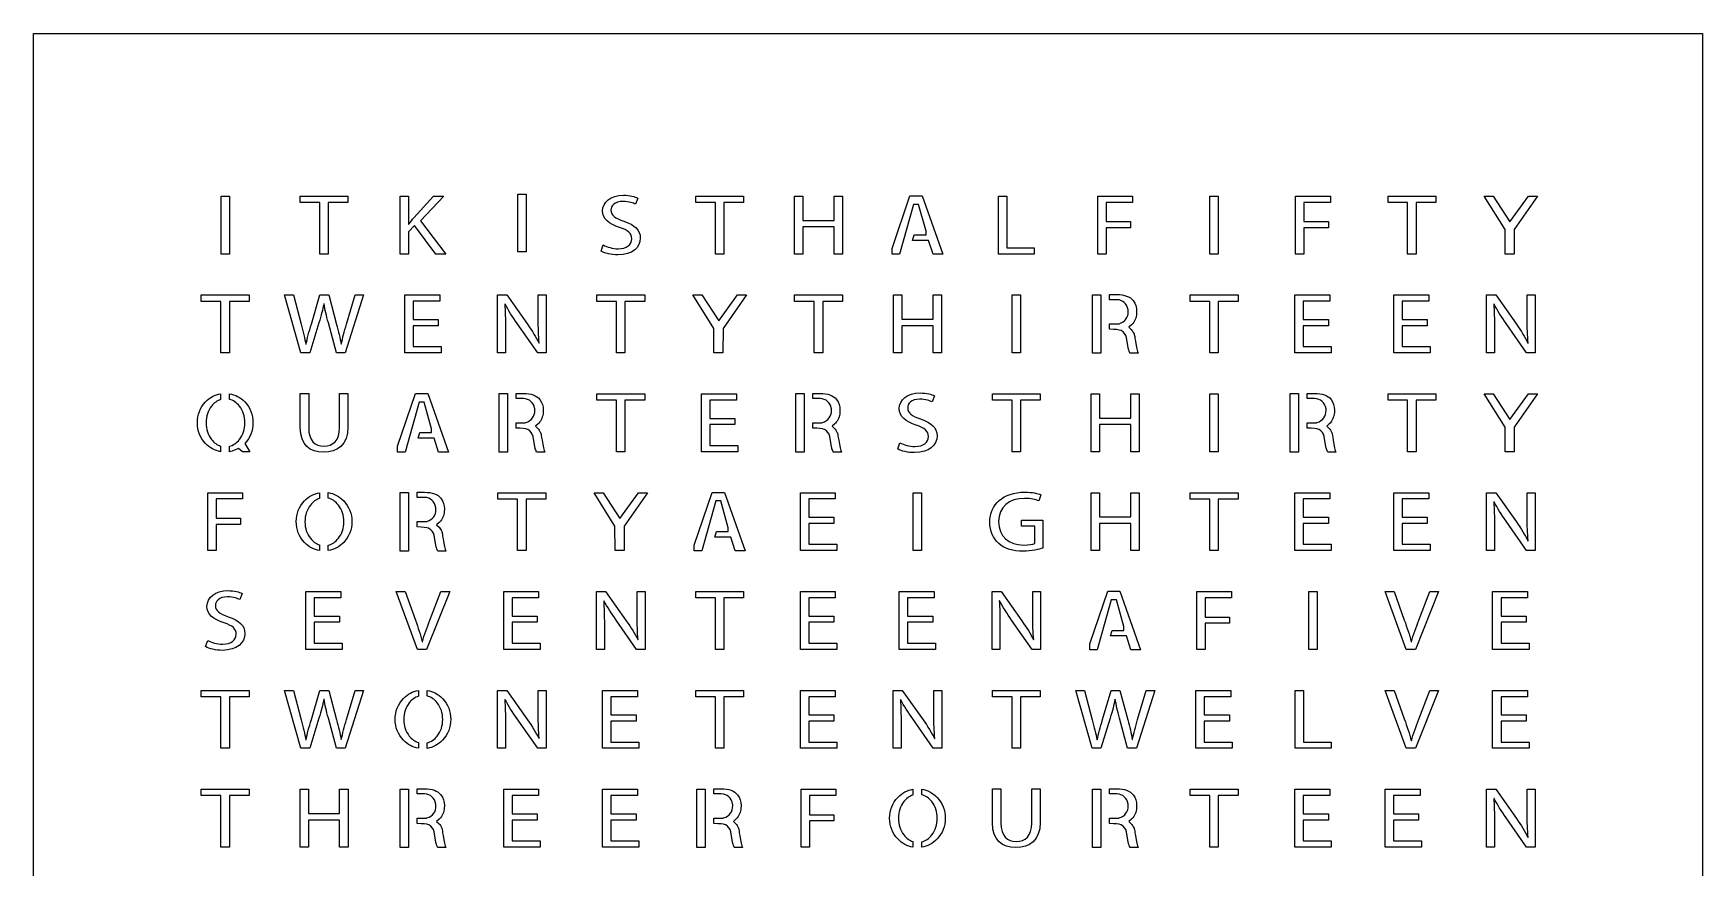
# Model space of a CAD drawing. Extents: x 9 to 290, y 9 to 290.
# Drawn here: x 9 to 289.9, y 149.6 to 290.1 of the extents above; entities that cross this region are included whole.
import ezdxf

# ---------------------------------------------------------------- set-up
doc = ezdxf.new("R2010")
doc.units = 0
doc.layers.get('0').update_dxf_attribs({"linetype": 'CONTINUOUS'})

msp = doc.modelspace()

# ---------------------------------------------------------------- linework, layer by layer
at = {"color": 1}
for points in [[(289.947738, 9.099226), (8.959925, 9.099226), (8.959925, 290.087074), (289.947738, 290.087074)], [(41.946402, 252.92789), (40.542182, 252.92789), (40.542182, 262.677504), (41.946402, 262.677504)], [(57.172582, 261.606767), (53.863912, 261.606767), (53.863912, 262.677504), (61.919922, 262.677504), (61.919922, 261.606767), (58.593338, 261.606767), (58.593338, 252.927887), (57.172582, 252.927887)], [(91.928441, 253.275037), (90.524221, 253.275037), (90.524221, 263.024648), (91.928441, 263.024648)], [(123.763069, 261.608143), (120.454402, 261.608143), (120.454402, 262.6775), (128.510408, 262.6775), (128.510408, 261.608143), (125.183828, 261.608143), (125.183828, 252.927887), (123.763069, 252.927887)], [(138.489708, 262.6775), (138.489708, 258.598509), (143.752435, 258.598509), (143.752435, 262.6775), (145.17457, 262.6775), (145.17457, 252.927883), (143.752435, 252.927883), (143.752435, 257.498834), (138.489708, 257.498834), (138.489708, 252.927883), (137.085487, 252.927883), (137.085487, 262.6775)], [(160.397649, 252.882414), (159.66591, 255.204403), (156.964956, 255.204403), (157.237805, 256.142852), (159.230448, 256.142852), (159.230448, 256.780878), (157.973678, 261.281552), (157.117917, 261.281552), (154.755961, 252.882414), (153.496436, 252.882414), (153.496436, 253.855307), (156.51847, 262.722977), (158.577259, 262.722977), (162.056804, 252.882414)], [(171.397711, 262.677504), (172.801932, 262.677504), (172.801932, 253.983464), (177.452808, 253.983464), (177.452808, 252.927887), (171.397711, 252.927887)], [(188.141794, 262.6775), (194.003968, 262.6775), (194.003968, 261.62193), (189.547395, 261.62193), (189.547395, 258.380785), (193.663594, 258.380785), (193.663594, 257.338987), (189.547395, 257.338987), (189.547395, 252.92789), (188.141794, 252.92789)], [(208.422615, 252.92789), (207.018394, 252.92789), (207.018394, 262.677497), (208.422615, 262.677497)], [(221.437041, 262.6775), (227.299214, 262.6775), (227.299214, 261.621926), (222.842641, 261.621926), (222.842641, 258.380781), (226.95884, 258.380781), (226.95884, 257.338983), (222.842641, 257.338983), (222.842641, 252.927887), (221.437041, 252.927887)], [(240.296411, 261.606767), (236.987741, 261.606767), (236.987741, 262.6775), (245.04375, 262.6775), (245.04375, 261.606767), (241.717166, 261.606767), (241.717166, 252.927887), (240.296411, 252.927887)], [(256.687209, 257.0441), (253.166562, 262.677497), (254.683781, 262.677497), (257.511276, 258.344967), (260.657562, 262.677497), (262.159622, 262.677497), (258.238866, 257.0441), (258.215759, 252.927887), (256.698536, 252.927887)], [(40.524955, 244.960523), (37.216289, 244.960523), (37.216289, 246.029881), (45.272295, 246.029881), (45.272295, 244.960523), (41.94709, 244.960523), (41.94709, 236.280263), (40.524955, 236.280263)], [(77.115096, 240.852597), (72.884519, 240.852597), (72.884519, 237.335845), (77.598786, 237.335845), (77.598786, 236.280267), (71.480295, 236.280267), (71.480295, 246.029884), (77.356248, 246.029884), (77.356248, 244.974306), (72.884516, 244.974306), (72.884516, 241.893016), (77.115093, 241.893016)], [(107.115449, 244.960523), (103.806779, 244.960523), (103.806779, 246.029881), (111.862788, 246.029881), (111.862788, 244.960523), (108.536208, 244.960523), (108.536208, 236.280263), (107.115449, 236.280263)], [(123.506247, 240.39648), (119.9856, 246.029881), (121.502819, 246.029881), (124.330314, 241.697348), (127.4766, 246.029881), (128.97866, 246.029881), (125.057904, 240.39648), (125.034797, 236.280263), (123.517578, 236.280263)], [(140.410685, 244.960527), (137.102015, 244.960527), (137.102015, 246.029884), (145.158024, 246.029884), (145.158024, 244.960527), (141.831444, 244.960527), (141.831444, 236.280267), (140.410685, 236.280267)], [(155.137318, 246.029884), (155.137318, 241.950892), (160.400044, 241.950892), (160.400044, 246.029884), (161.822179, 246.029884), (161.822179, 236.280267), (160.400044, 236.280267), (160.400044, 240.851217), (155.137318, 240.851217), (155.137318, 236.280267), (153.733097, 236.280267), (153.733097, 246.029884)], [(175.127372, 236.280267), (173.723151, 236.280267), (173.723151, 246.029881), (175.127372, 246.029881)], [(187.231141, 246.072598), (188.635362, 246.072598), (188.635362, 236.207224), (187.231141, 236.207224)], [(207.001164, 244.960527), (203.692494, 244.960527), (203.692494, 246.029884), (211.748504, 246.029884), (211.748504, 244.960527), (208.42192, 244.960527), (208.42192, 236.280267), (207.001164, 236.280267)], [(226.943671, 240.851217), (222.714474, 240.851217), (222.714474, 237.335845), (227.427361, 237.335845), (227.427361, 236.280267), (221.308873, 236.280267), (221.308873, 246.029884), (227.186205, 246.029884), (227.186205, 244.974306), (222.714474, 244.974306), (222.714474, 241.891636), (226.943671, 241.891636)], [(243.591287, 240.851217), (239.36071, 240.851217), (239.36071, 237.335845), (244.074981, 237.335845), (244.074981, 236.280267), (237.956493, 236.280267), (237.956493, 246.029884), (243.833822, 246.029884), (243.833822, 244.974306), (239.36071, 244.974306), (239.36071, 241.893012), (243.591287, 241.893012)], [(77.159546, 219.58717), (76.427808, 221.909157), (73.726854, 221.909157), (73.999702, 222.847609), (75.992346, 222.847609), (75.992346, 223.485635), (74.735576, 227.986305), (73.879815, 227.986305), (71.517859, 219.58717), (70.258333, 219.58717), (70.258333, 220.560064), (73.280368, 229.42773), (75.339157, 229.42773), (78.818702, 219.58717)], [(87.345419, 229.424975), (88.74964, 229.424975), (88.74964, 219.559601), (87.345419, 219.559601)], [(107.115449, 228.312903), (103.806779, 228.312903), (103.806779, 229.382261), (111.862788, 229.382261), (111.862788, 228.312903), (108.536208, 228.312903), (108.536208, 219.632643), (107.115449, 219.632643)], [(127.057955, 224.203594), (122.828758, 224.203594), (122.828758, 220.688221), (127.541645, 220.688221), (127.541645, 219.632643), (121.423158, 219.632643), (121.423158, 229.382261), (127.30049, 229.382261), (127.30049, 228.326683), (122.828758, 228.326683), (122.828758, 225.244013), (127.057955, 225.244013)], [(137.288282, 229.424975), (138.692503, 229.424975), (138.692503, 219.559601), (137.288282, 219.559601)], [(173.705928, 228.312903), (170.397262, 228.312903), (170.397262, 229.382261), (178.453264, 229.382261), (178.453264, 228.312903), (175.126687, 228.312903), (175.126687, 219.632643), (173.705928, 219.632643)], [(188.432561, 229.382261), (188.432561, 225.303269), (193.695287, 225.303269), (193.695287, 229.382261), (195.117422, 229.382261), (195.117422, 219.632643), (193.695287, 219.632643), (193.695287, 224.203594), (188.432561, 224.203594), (188.432561, 219.632643), (187.02834, 219.632643), (187.02834, 229.382261)], [(208.422611, 219.632643), (207.01839, 219.632643), (207.01839, 229.382257), (208.422611, 229.382257)], [(220.526381, 229.424975), (221.930602, 229.424975), (221.930602, 219.559601), (220.526381, 219.559601)], [(240.296407, 228.312903), (236.987734, 228.312903), (236.987734, 229.382261), (245.04374, 229.382261), (245.04374, 228.312903), (241.717156, 228.312903), (241.717156, 219.632643), (240.296404, 219.632643)], [(256.687205, 223.74886), (253.166558, 229.382261), (254.683777, 229.382261), (257.511272, 225.049728), (260.657559, 229.382261), (262.159619, 229.382261), (258.238862, 223.74886), (258.215755, 219.632643), (256.698536, 219.632643)], [(38.313205, 212.734634), (44.175379, 212.734634), (44.175379, 211.67906), (39.718806, 211.67906), (39.718806, 208.437915), (43.835005, 208.437915), (43.835005, 207.396117), (39.718806, 207.396117), (39.718806, 202.98502), (38.313205, 202.98502)], [(70.697806, 212.777369), (72.102027, 212.777369), (72.102027, 202.911995), (70.697806, 202.911995)], [(90.467826, 211.66528), (87.159156, 211.66528), (87.159156, 212.734637), (95.215161, 212.734637), (95.215161, 211.66528), (91.888578, 211.66528), (91.888578, 202.985024), (90.467826, 202.985024)], [(106.858627, 207.10124), (103.33798, 212.734637), (104.855199, 212.734637), (107.682694, 208.402108), (110.82898, 212.734637), (112.331041, 212.734637), (108.410284, 207.10124), (108.387177, 202.985024), (106.869958, 202.985024)], [(127.102409, 202.939551), (126.370671, 205.261537), (123.669717, 205.261537), (123.942565, 206.199989), (125.935209, 206.199989), (125.935209, 206.838015), (124.678438, 211.338686), (123.822677, 211.338686), (121.460722, 202.939551), (120.201196, 202.939551), (120.201196, 203.912444), (123.223231, 212.78011), (125.28202, 212.78011), (128.761565, 202.939551)], [(143.705575, 207.555971), (139.476378, 207.555971), (139.476378, 204.040598), (144.189265, 204.040598), (144.189265, 202.98502), (138.070778, 202.98502), (138.070778, 212.734641), (143.94811, 212.734641), (143.94811, 211.679063), (139.476378, 211.679063), (139.476378, 208.59639), (143.705575, 208.59639)], [(158.479752, 202.985024), (157.075531, 202.985024), (157.075531, 212.734637), (158.479752, 212.734637)], [(188.432561, 212.734641), (188.432561, 208.655646), (193.695287, 208.655646), (193.695287, 212.734641), (195.117422, 212.734641), (195.117422, 202.98502), (193.695287, 202.98502), (193.695287, 207.555971), (188.432561, 207.555971), (188.432561, 202.98502), (187.02834, 202.98502), (187.02834, 212.734641)], [(207.001168, 211.66528), (203.692501, 211.66528), (203.692501, 212.734637), (211.748504, 212.734637), (211.748504, 211.66528), (208.421927, 211.66528), (208.421927, 202.985024), (207.001168, 202.985024)], [(226.943674, 207.555971), (222.714477, 207.555971), (222.714477, 204.040598), (227.427364, 204.040598), (227.427364, 202.98502), (221.308877, 202.98502), (221.308877, 212.734641), (227.186209, 212.734641), (227.186209, 211.679063), (222.714477, 211.679063), (222.714477, 208.596393), (226.943674, 208.596393)], [(243.591287, 207.555971), (239.36071, 207.555971), (239.36071, 204.040598), (244.074981, 204.040598), (244.074981, 202.98502), (237.956493, 202.98502), (237.956493, 212.734641), (243.833822, 212.734641), (243.833822, 211.679063), (239.36071, 211.679063), (239.36071, 208.597766), (243.591287, 208.597766)], [(60.467469, 190.90973), (56.236893, 190.90973), (56.236893, 187.392978), (60.951159, 187.392978), (60.951159, 186.3374), (54.832672, 186.3374), (54.832672, 196.087018), (60.708624, 196.087018), (60.708624, 195.03144), (56.236893, 195.03144), (56.236893, 191.950149), (60.467469, 191.950149)], [(93.762712, 190.908351), (89.533519, 190.908351), (89.533519, 187.392978), (94.246406, 187.392978), (94.246406, 186.3374), (88.127915, 186.3374), (88.127915, 196.087018), (94.005247, 196.087018), (94.005247, 195.03144), (89.533519, 195.03144), (89.533519, 191.94877), (93.762712, 191.94877)], [(123.763065, 195.017657), (120.454399, 195.017657), (120.454399, 196.087014), (128.510401, 196.087014), (128.510401, 195.017657), (125.183824, 195.017657), (125.183824, 186.3374), (123.763065, 186.3374)], [(143.705572, 190.908351), (139.476374, 190.908351), (139.476374, 187.392978), (144.189262, 187.392978), (144.189262, 186.3374), (138.070774, 186.3374), (138.070774, 196.087018), (143.948106, 196.087018), (143.948106, 195.03144), (139.476378, 195.03144), (139.476378, 191.94877), (143.705572, 191.94877)], [(160.353188, 190.908351), (156.122611, 190.908351), (156.122611, 187.392978), (160.836881, 187.392978), (160.836881, 186.3374), (154.718394, 186.3374), (154.718394, 196.087018), (160.595723, 196.087018), (160.595723, 195.03144), (156.122611, 195.03144), (156.122611, 191.950146), (160.353188, 191.950146)], [(193.692888, 186.291931), (192.96115, 188.613913), (190.260196, 188.613913), (190.533045, 189.552365), (192.525688, 189.552365), (192.525688, 190.190392), (191.268918, 194.691066), (190.413157, 194.691066), (188.051201, 186.291931), (186.791675, 186.291931), (186.791675, 187.264821), (189.81371, 196.132487), (191.872499, 196.132487), (195.352044, 186.291931)], [(204.789414, 196.087014), (210.651584, 196.087014), (210.651584, 195.03144), (206.195014, 195.03144), (206.195014, 191.790295), (210.31121, 191.790295), (210.31121, 190.748497), (206.195014, 190.748497), (206.195014, 186.337404), (204.789414, 186.337404)], [(225.070231, 186.337404), (223.666007, 186.337404), (223.666007, 196.087014), (225.070231, 196.087014)], [(260.23891, 190.908351), (256.009713, 190.908351), (256.009713, 187.392982), (260.7226, 187.392982), (260.7226, 186.337404), (254.604113, 186.337404), (254.604113, 196.087014), (260.481445, 196.087014), (260.481445, 195.031436), (256.009713, 195.031436), (256.009713, 191.948766), (260.23891, 191.948766)], [(40.524955, 178.370033), (37.216289, 178.370033), (37.216289, 179.439391), (45.272295, 179.439391), (45.272295, 178.370033), (41.94709, 178.370033), (41.94709, 169.689777), (40.524955, 169.689777)], [(110.410336, 174.260728), (106.181138, 174.260728), (106.181138, 170.745351), (110.894026, 170.745351), (110.894026, 169.689773), (104.775538, 169.689773), (104.775538, 179.439394), (110.65287, 179.439394), (110.65287, 178.383816), (106.181142, 178.383816), (106.181142, 175.301143), (110.410336, 175.301143)], [(123.763065, 178.370033), (120.454402, 178.370033), (120.454402, 179.439391), (128.510401, 179.439391), (128.510401, 178.370033), (125.183828, 178.370033), (125.183828, 169.689777), (123.763065, 169.689777)], [(143.705572, 174.260728), (139.476374, 174.260728), (139.476374, 170.745355), (144.189262, 170.745355), (144.189262, 169.689777), (138.070778, 169.689777), (138.070778, 179.439394), (143.948106, 179.439394), (143.948106, 178.383816), (139.476374, 178.383816), (139.476374, 175.301147), (143.705572, 175.301147)], [(173.705925, 178.370033), (170.397258, 178.370033), (170.397258, 179.439391), (178.453264, 179.439391), (178.453264, 178.370033), (175.128059, 178.370033), (175.128059, 169.689777), (173.705925, 169.689777)], [(210.296055, 174.260728), (206.066854, 174.260728), (206.066854, 170.745355), (210.779741, 170.745355), (210.779741, 169.689781), (204.661253, 169.689781), (204.661253, 179.439391), (210.538589, 179.439391), (210.538589, 178.383813), (206.066854, 178.383813), (206.066854, 175.301143), (210.296055, 175.301143)], [(221.34057, 179.439394), (222.744791, 179.439394), (222.744791, 170.745355), (227.395667, 170.745355), (227.395667, 169.689777), (221.34057, 169.689777)], [(260.23891, 174.260731), (256.009713, 174.260731), (256.009713, 170.745355), (260.7226, 170.745355), (260.7226, 169.689777), (254.604113, 169.689777), (254.604113, 179.439391), (260.481445, 179.439391), (260.481445, 178.383813), (256.009713, 178.383813), (256.009713, 175.301143), (260.23891, 175.301143)], [(40.524952, 161.72241), (37.216289, 161.72241), (37.216289, 162.791767), (45.272295, 162.791767), (45.272295, 161.72241), (41.945715, 161.72241), (41.945715, 153.042154), (40.524952, 153.042154)], [(55.251595, 162.791767), (55.251595, 158.712779), (60.514322, 158.712779), (60.514322, 162.791767), (61.936457, 162.791767), (61.936457, 153.042154), (60.514322, 153.042154), (60.514322, 157.613104), (55.251595, 157.613104), (55.251595, 153.042154), (53.847374, 153.042154), (53.847374, 162.791767)], [(70.697802, 162.834496), (72.102023, 162.834496), (72.102023, 152.969125), (70.697802, 152.969125)], [(93.762712, 157.613101), (89.533515, 157.613101), (89.533515, 154.097731), (94.246402, 154.097731), (94.246402, 153.042154), (88.127915, 153.042154), (88.127915, 162.791767), (94.005247, 162.791767), (94.005247, 161.73619), (89.533515, 161.73619), (89.533515, 158.65352), (93.762712, 158.65352)], [(110.410332, 157.613104), (106.179756, 157.613104), (106.179756, 154.097731), (110.894026, 154.097731), (110.894026, 153.042154), (104.775538, 153.042154), (104.775538, 162.791767), (110.652867, 162.791767), (110.652867, 161.73619), (106.179756, 161.73619), (106.179756, 158.654896), (110.410332, 158.654896)], [(120.640662, 162.834482), (122.044883, 162.834482), (122.044883, 152.969111), (120.640662, 152.969111)], [(138.198935, 162.791767), (144.061105, 162.791767), (144.061105, 161.736193), (139.604539, 161.736193), (139.604539, 158.495048), (143.720738, 158.495048), (143.720738, 157.45325), (139.604539, 157.45325), (139.604539, 153.042154), (138.198938, 153.042154)], [(187.231141, 162.834482), (188.635362, 162.834482), (188.635362, 152.969111), (187.231141, 152.969111)], [(207.001164, 161.72241), (203.692498, 161.72241), (203.692498, 162.791767), (211.7485, 162.791767), (211.7485, 161.72241), (208.421923, 161.72241), (208.421923, 153.042154), (207.001164, 153.042154)], [(226.943671, 157.613104), (222.714477, 157.613104), (222.714477, 154.097731), (227.427361, 154.097731), (227.427361, 153.042154), (221.308873, 153.042154), (221.308873, 162.791767), (227.186205, 162.791767), (227.186205, 161.73619), (222.714474, 161.73619), (222.714474, 158.65352), (226.943671, 158.65352)], [(242.147291, 157.613104), (237.916714, 157.613104), (237.916714, 154.097731), (242.630984, 154.097731), (242.630984, 153.042154), (236.512497, 153.042154), (236.512497, 162.791767), (242.389825, 162.791767), (242.389825, 161.73619), (237.916714, 161.73619), (237.916714, 158.654899), (242.147291, 158.654899)]]:
    msp.add_lwpolyline(points, close=True, dxfattribs=at)
for points in [[(70.695075, 262.6775), (72.099296, 262.6775), (72.099296, 257.977013), (72.147528, 257.977013)], [(73.004668, 259.017432), (76.329873, 262.6775), (78.073088, 262.6775), (74.133278, 258.540632), (78.379014, 252.927887), (76.717099, 252.927887), (73.132825, 257.716565), (72.099296, 256.645828), (72.099296, 252.927887), (70.695075, 252.927887), (70.695075, 262.6775)], [(110.693344, 262.352285), (110.304739, 261.325646)], [(104.541784, 253.397797), (104.897317, 254.453375)], [(54.008513, 236.280267), (51.248303, 246.029884), (52.733828, 246.029884), (54.025047, 241.096511)], [(55.753093, 241.111666), (57.205546, 246.029884), (58.675913, 246.029884), (59.998829, 241.082728)], [(57.900063, 244.540224), (57.868383, 244.540224)], [(61.660725, 241.111666), (63.099395, 246.029884), (64.535313, 246.029884), (61.451264, 236.280267), (59.982276, 236.280267), (58.609753, 241.358335)], [(87.102662, 236.280263), (87.102662, 246.029877), (88.636419, 246.029877), (92.124233, 241.0965)], [(88.362173, 244.482354), (88.313942, 244.467185)], [(93.948743, 241.950896), (93.948743, 246.029888), (95.271659, 246.029888), (95.271659, 236.280274), (93.852279, 236.280274), (90.397535, 241.227427)], [(191.344592, 245.238897), (190.11125, 245.238897), (190.11125, 246.102927), (191.323923, 246.102927)], [(253.578172, 236.28027), (253.578172, 246.029884), (255.113309, 246.029884), (258.599743, 241.096511)], [(254.837687, 244.482347), (254.789455, 244.468554)], [(260.424249, 241.950903), (260.424249, 246.029895), (261.748545, 246.029895), (261.748545, 236.280277), (260.327789, 236.280277), (256.873048, 241.22742)], [(193.264193, 243.237988), (193.264193, 243.483277), (193.260065, 243.50395)], [(194.675311, 243.305513), (194.675311, 243.162197)], [(57.027778, 241.358335), (55.477486, 236.280267), (54.008513, 236.280267)], [(88.426943, 240.44607), (88.426943, 236.280263), (87.102662, 236.280263)], [(190.111243, 240.254519), (190.111243, 241.159887), (191.651886, 241.159887), (191.74008, 241.191602)], [(192.085968, 240.023012), (192.039116, 240.047812)], [(193.809901, 240.986275), (193.378574, 240.611449), (193.778208, 240.203549)], [(194.232959, 239.488346), (194.249504, 239.453915), (194.271553, 239.418083)], [(254.902453, 240.446063), (254.902453, 236.280253), (253.578172, 236.28027)], [(54.83258, 237.727206), (54.864259, 237.727206)], [(60.758126, 237.742364), (60.789806, 237.742364)], [(94.07829, 237.928391), (94.109969, 237.942185)], [(193.335849, 236.780488), (193.3138, 236.835609)], [(194.912324, 236.207224), (193.548066, 236.207224)], [(194.381796, 238.691858), (194.464462, 238.25361)], [(260.5538, 237.929778), (260.585479, 237.943571)], [(40.480858, 229.393095), (40.480858, 228.410556)], [(41.95536, 228.456029), (41.95536, 229.402743)], [(53.880451, 223.719213), (53.880451, 229.461498), (55.299827, 229.461498)], [(55.299827, 229.461498), (55.299827, 223.690278)], [(60.482625, 223.690278), (60.482625, 229.461498), (61.903384, 229.461498), (61.903384, 223.777089)], [(91.45887, 228.591273), (90.225531, 228.591273), (90.225531, 229.455303), (91.4382, 229.455303)], [(141.401733, 228.591273), (140.168394, 228.591273), (140.168394, 229.455303), (141.381063, 229.455303)], [(160.6362, 229.057046), (160.247595, 228.030406)], [(224.639828, 228.591277), (223.406486, 228.591277), (223.406486, 229.455303), (224.619159, 229.455303)], [(93.378474, 226.590364), (93.378474, 226.835654), (93.374346, 226.856327)], [(94.789592, 226.657889), (94.789592, 226.514574)], [(143.321337, 226.590364), (143.321337, 226.835654), (143.317209, 226.856327)], [(144.732455, 226.657889), (144.732455, 226.514574)], [(226.559429, 226.590364), (226.559429, 226.835654), (226.555301, 226.856327)], [(227.970547, 226.657889), (227.970547, 226.514574)], [(90.225524, 223.606895), (90.225524, 224.512264), (91.766167, 224.512264), (91.854358, 224.543979)], [(92.20025, 223.375389), (92.153397, 223.400189)], [(93.924182, 224.338652), (93.492855, 223.963825), (93.892485, 223.555926)], [(94.34724, 222.840722), (94.363785, 222.806291), (94.385834, 222.77046)], [(94.496074, 222.044235), (94.57874, 221.605986)], [(140.168387, 223.606895), (140.168387, 224.512264), (141.70903, 224.512264), (141.797221, 224.543979)], [(142.143112, 223.375389), (142.09626, 223.400189)], [(143.867045, 224.338652), (143.435718, 223.963825), (143.835348, 223.555926)], [(144.290103, 222.840722), (144.306648, 222.806291), (144.328697, 222.77046)], [(144.438937, 222.044235), (144.521603, 221.605986)], [(223.406482, 223.606895), (223.406482, 224.512264), (224.947126, 224.512264), (225.035317, 224.543979)], [(225.381208, 223.375389), (225.334356, 223.400189)], [(227.105137, 224.338652), (226.67381, 223.963825), (227.073444, 223.555926)], [(227.528195, 222.840722), (227.54474, 222.806291), (227.566789, 222.77046)], [(227.677032, 222.044235), (227.759698, 221.605986)], [(40.480858, 220.594326), (40.480858, 219.643477)], [(41.95536, 219.632453), (41.95536, 220.548849)], [(44.544691, 221.021515), (45.397877, 219.611346), (44.145043, 219.611346), (43.515296, 220.192318)], [(93.450127, 220.132865), (93.428078, 220.187986)], [(95.026602, 219.559601), (93.662344, 219.559601)], [(143.39299, 220.132865), (143.370941, 220.187986)], [(144.969465, 219.559601), (143.605207, 219.559601)], [(154.48464, 220.102554), (154.840173, 221.158132)], [(226.631089, 220.132865), (226.60904, 220.187986)], [(228.20756, 219.559601), (226.843306, 219.559601)], [(57.127106, 212.734644), (57.127106, 211.753482)], [(58.602983, 211.798958), (58.602983, 212.745669)], [(74.811253, 211.943639), (73.577904, 211.943639), (73.577904, 212.807669), (74.790577, 212.807669)], [(178.566957, 212.386689), (178.227959, 211.360046)], [(253.578172, 202.985027), (253.578172, 212.734641), (255.113309, 212.734641), (258.599743, 207.801268)], [(254.837687, 211.187104), (254.789455, 211.173311)], [(260.424249, 208.655663), (260.424249, 212.734652), (261.748545, 212.734652), (261.748545, 202.985034), (260.327789, 202.985034), (256.873048, 207.932176)], [(76.730854, 209.942723), (76.730854, 210.189396), (76.726727, 210.208693)], [(78.141965, 210.011631), (78.141965, 209.86694)], [(177.516893, 204.185981), (177.516893, 207.093638), (175.305143, 207.093638), (175.305143, 208.105119), (178.889417, 208.105119), (178.889417, 203.418415)], [(73.577904, 206.95929), (73.577904, 207.864658), (75.118551, 207.864658), (75.206745, 207.897714)], [(75.552633, 206.727783), (75.505777, 206.752583)], [(77.276555, 207.692393), (76.845232, 207.317567), (77.244862, 206.908292)], [(77.699613, 206.193088), (77.716159, 206.158657), (77.738207, 206.122826)], [(77.84845, 205.396601), (77.931131, 204.958384)], [(254.902453, 207.15082), (254.902453, 202.98501), (253.578172, 202.985027)], [(57.127106, 203.937252), (57.127106, 202.985027)], [(58.602983, 202.973999), (58.602983, 203.890399)], [(76.80251, 203.485259), (76.780462, 203.54038)], [(78.378993, 202.911999), (77.014731, 202.911995)], [(260.5538, 204.634534), (260.585479, 204.648328)], [(44.102851, 195.761799), (43.714245, 194.735163)], [(73.5941, 186.3374), (70.042895, 196.087018), (71.561494, 196.087018), (73.256481, 191.284557)], [(75.69421, 191.269398), (77.535268, 196.087018), (79.035953, 196.087018), (75.145754, 186.3374), (73.5941, 186.3374)], [(103.749594, 186.337407), (103.749594, 196.087014), (105.28473, 196.087014), (108.771165, 191.153641)], [(105.009109, 194.539477), (104.960877, 194.525684)], [(110.595671, 192.008037), (110.595671, 196.087025), (111.919967, 196.087025), (111.919967, 186.337411), (110.499211, 186.337411), (107.04447, 191.28455)], [(170.340076, 186.337407), (170.340076, 196.087018), (171.87521, 196.087018), (175.361648, 191.153644)], [(171.599591, 194.539481), (171.55136, 194.525687)], [(177.186154, 192.00804), (177.186154, 196.087028), (178.510449, 196.087028), (178.510449, 186.337414), (177.089694, 186.337414), (173.634953, 191.284553)], [(240.070294, 186.3374), (236.51909, 196.087018), (238.037688, 196.087018), (239.732676, 191.284557)], [(242.170405, 191.269398), (244.011463, 196.087018), (245.512147, 196.087018), (241.621948, 186.3374), (240.070294, 186.3374)], [(105.073875, 190.503196), (105.073875, 186.33739), (103.749594, 186.337407)], [(171.664358, 190.503196), (171.664358, 186.33739), (170.340076, 186.337407)], [(37.951291, 186.807307), (38.306824, 187.862885)], [(74.418167, 187.638268), (74.451223, 187.638268)], [(110.725221, 187.986911), (110.756901, 188.000705)], [(177.315704, 187.986911), (177.347384, 188.000705)], [(240.894362, 187.638271), (240.927417, 187.638271)], [(54.008513, 169.689777), (51.248303, 179.439394), (52.733828, 179.439394), (54.025047, 174.506021)], [(55.753093, 174.521176), (57.205546, 179.439394), (58.675913, 179.439394), (59.998829, 174.492238)], [(57.900063, 177.949734), (57.868383, 177.949734)], [(61.660725, 174.521176), (63.099395, 179.439394), (64.535313, 179.439394), (61.451264, 169.689777), (59.982276, 169.689777), (58.609753, 174.767846)], [(73.774729, 179.439401), (73.774729, 178.458238)], [(75.250606, 178.503715), (75.250606, 179.450426)], [(87.10197, 169.689784), (87.10197, 179.439394), (88.637107, 179.439394), (92.123542, 174.506021)], [(88.361489, 177.891857), (88.313257, 177.878064)], [(93.948051, 175.360417), (93.948051, 179.439405), (95.272347, 179.439405), (95.272347, 169.689788), (93.851591, 169.689788), (90.39685, 174.63693)], [(153.692453, 169.689784), (153.692453, 179.439394), (155.22759, 179.439394), (158.714024, 174.506021)], [(154.951968, 177.891857), (154.903736, 177.878064)], [(160.53853, 175.360417), (160.53853, 179.439405), (161.862826, 179.439405), (161.862826, 169.689788), (160.44207, 169.689788), (156.987329, 174.63693)], [(187.189482, 169.689777), (184.429272, 179.439394), (185.914797, 179.439394), (187.206016, 174.506021)], [(188.934062, 174.521176), (190.386515, 179.439394), (191.856882, 179.439394), (193.179798, 174.492238)], [(191.081032, 177.949734), (191.049352, 177.949734)], [(194.841695, 174.521176), (196.280364, 179.439394), (197.716282, 179.439394), (194.632233, 169.689777), (193.163246, 169.689777), (191.790722, 174.767846)], [(240.070294, 169.689777), (236.51909, 179.439394), (238.037688, 179.439394), (239.732676, 174.636933)], [(242.170405, 174.621774), (244.011463, 179.439394), (245.512147, 179.439394), (241.621948, 169.689777), (240.070294, 169.689777)], [(57.027778, 174.767846), (55.477486, 169.689777), (54.008513, 169.689777)], [(190.208747, 174.767846), (188.658455, 169.689777), (187.189482, 169.689777)], [(88.426255, 173.855577), (88.426255, 169.689766), (87.10197, 169.689784)], [(155.016735, 173.855577), (155.016735, 169.689766), (153.692453, 169.689784)], [(54.83258, 171.136719), (54.864259, 171.136719)], [(60.758126, 171.151875), (60.789806, 171.151875)], [(73.774729, 170.642009), (73.774729, 169.689784)], [(75.250606, 169.678756), (75.250606, 170.595156)], [(94.077598, 171.339288), (94.109278, 171.353081)], [(160.668081, 171.339288), (160.69976, 171.353081)], [(188.013549, 171.136719), (188.045228, 171.136719)], [(193.939095, 171.151875), (193.970775, 171.151875)], [(240.894362, 170.990648), (240.927417, 170.990648)], [(74.81125, 162.000766), (73.5779, 162.000766), (73.5779, 162.864796), (74.790574, 162.864796)], [(76.730851, 159.99985), (76.730851, 160.246522), (76.726723, 160.265819)], [(124.754113, 162.000783), (123.520774, 162.000783), (123.520774, 162.86481), (124.733444, 162.86481)], [(126.673717, 159.999871), (126.673717, 160.245164), (126.66959, 160.265837)], [(157.012828, 162.791774), (157.012828, 161.810612)], [(158.488705, 161.856088), (158.488705, 162.802799)], [(170.413796, 157.128723), (170.413796, 162.871008), (171.833173, 162.871008)], [(171.833173, 162.871008), (171.833173, 157.099788)], [(177.01597, 157.099788), (177.01597, 162.871008), (178.436729, 162.871008), (178.436729, 157.1866)], [(191.344592, 162.000783), (190.111253, 162.000783), (190.111253, 162.86481), (191.323923, 162.86481)], [(193.264196, 159.999871), (193.264196, 160.245164), (193.260069, 160.265837)], [(253.578172, 153.042157), (253.578172, 162.791771), (255.113309, 162.791771), (258.599743, 157.858398)], [(254.837687, 161.244234), (254.789455, 161.230441)], [(260.424249, 158.712793), (260.424249, 162.791781), (261.748545, 162.791781), (261.748545, 153.042164), (260.327789, 153.042164), (256.873048, 157.989306)], [(73.5779, 157.016416), (73.5779, 157.921785), (75.118547, 157.921785), (75.206742, 157.95484)], [(77.276552, 157.74952), (76.845228, 157.374694), (77.244858, 156.965419)], [(78.141961, 160.068758), (78.141961, 159.924066)], [(123.520767, 157.016406), (123.520767, 157.921774), (125.06141, 157.921774), (125.149601, 157.953489)], [(127.219425, 157.748162), (126.788098, 157.373335), (127.187728, 156.965436)], [(128.084835, 160.067396), (128.084835, 159.92408)], [(190.111246, 157.016406), (190.111246, 157.921774), (191.65189, 157.921774), (191.74008, 157.953489)], [(193.809905, 157.748162), (193.378577, 157.373335), (193.778208, 156.965436)], [(194.675314, 160.067396), (194.675314, 159.92408)], [(75.55263, 156.784909), (75.505774, 156.80971)], [(77.69961, 156.250218), (77.716155, 156.215787), (77.738204, 156.179956)], [(77.848447, 155.453731), (77.931127, 155.015514)], [(125.495493, 156.784899), (125.44864, 156.809699)], [(127.642483, 156.250233), (127.659029, 156.215801), (127.681077, 156.17997)], [(127.791317, 155.453745), (127.873983, 155.015497)], [(192.085972, 156.784899), (192.03912, 156.809699)], [(194.232963, 156.250233), (194.249508, 156.215801), (194.271556, 156.17997)], [(194.381796, 155.453745), (194.464462, 155.015497)], [(254.902453, 157.20795), (254.902453, 153.04214), (253.578172, 153.042157)], [(260.5538, 154.691664), (260.585479, 154.705458)], [(76.802507, 153.542389), (76.780458, 153.59751)], [(78.378989, 152.969129), (77.014727, 152.969125)], [(126.74537, 153.542375), (126.723321, 153.597496)], [(128.321845, 152.969111), (126.957587, 152.969111)], [(157.012828, 153.994382), (157.012828, 153.042157)], [(158.488705, 153.031129), (158.488705, 153.947529)], [(193.335849, 153.542375), (193.3138, 153.597496)], [(194.912324, 152.969111), (193.548066, 152.969111)]]:
    msp.add_lwpolyline(points, dxfattribs=at)
for points in [[(104.767781, 260.181874), (104.767781, 261.700472), (106.172001, 262.829085), (108.287292, 262.829085)], [(108.23906, 261.787291), (106.754914, 261.787291), (106.18854, 260.992162), (106.18854, 260.326569)], [(110.304739, 261.325646), (109.950582, 261.4979), (109.224357, 261.787291), (108.23906, 261.787291)], [(108.287292, 262.829085), (109.402122, 262.829085), (110.209655, 262.597575), (110.693344, 262.352285)], [(72.147528, 257.977013), (72.438294, 258.353219), (72.729061, 258.700483), (73.004668, 259.017432)], [(107.640992, 257.418908), (105.8647, 257.982527), (104.767781, 258.80797), (104.767781, 260.181874)], [(106.18854, 260.326569), (106.18854, 259.415686), (106.849998, 258.966445), (108.352058, 258.445548)], [(109.691512, 255.481387), (109.691512, 256.392269), (109.111355, 256.91317), (107.640992, 257.418908)], [(108.352058, 258.445548), (110.193116, 257.810273), (111.128803, 257.013764), (111.128803, 255.581985)], [(107.318529, 252.776302), (106.269844, 252.776302), (105.123317, 253.050533), (104.541784, 253.397797)], [(104.897317, 254.453375), (105.527082, 254.106108), (106.446233, 253.816721), (107.416372, 253.816721)], [(111.128803, 255.581985), (111.128803, 254.077169), (109.885815, 252.776302), (107.318529, 252.776302)], [(107.416372, 253.816721), (108.853665, 253.816721), (109.691512, 254.496093), (109.691512, 255.481387)], [(57.868383, 244.540224), (57.674077, 243.571465), (57.431542, 242.616485), (57.027778, 241.358335)], [(58.609753, 241.358335), (58.270754, 242.601326), (58.044755, 243.556306), (57.900063, 244.540224)], [(88.313942, 244.467185), (88.39387, 243.237973), (88.426943, 242.066642), (88.426943, 240.44607)], [(90.397535, 241.227427), (89.638237, 242.311943), (88.912013, 243.425397), (88.362173, 244.482354)], [(191.323923, 246.102927), (192.615142, 246.102927), (193.548073, 245.766687), (194.099288, 245.102474)], [(193.260065, 243.50395), (193.028555, 244.595356), (192.351938, 245.197558), (191.344592, 245.238897)], [(194.099288, 245.102474), (194.476873, 244.547124), (194.675311, 243.936653), (194.675311, 243.305513)], [(254.789455, 244.468554), (254.87076, 243.237966), (254.902453, 242.066635), (254.902453, 240.446063)], [(256.873048, 241.22742), (256.113747, 242.313315), (255.387523, 243.42677), (254.837687, 244.482347)], [(94.109969, 237.942185), (93.980433, 239.245811), (93.948743, 240.432305), (93.948743, 241.950896)], [(191.74008, 241.191602), (192.736402, 241.543), (193.264193, 242.251311), (193.264193, 243.237988)], [(194.675311, 243.162197), (194.675311, 242.434593), (194.464469, 241.788287), (194.046925, 241.24121)], [(260.585479, 237.943571), (260.457322, 239.245811), (260.424249, 240.432301), (260.424249, 241.950903)], [(54.025047, 241.096511), (54.347511, 239.882458), (54.638274, 238.66703), (54.83258, 237.727206)], [(54.864259, 237.727206), (55.042028, 238.695968), (55.381022, 239.85352), (55.753093, 241.111666)], [(59.998829, 241.082728), (60.30613, 239.925176), (60.595517, 238.769004), (60.758126, 237.742364)], [(60.789806, 237.742364), (61.015806, 238.811722), (61.323107, 239.896238), (61.660725, 241.111666)], [(92.124233, 241.0965), (92.931762, 239.954107), (93.561523, 238.927472), (94.07829, 237.928391)], [(192.039116, 240.047812), (191.679449, 240.175969), (191.071733, 240.23936), (190.111243, 240.254519)], [(192.967913, 238.86546), (192.825976, 239.383602), (192.539344, 239.754294), (192.085968, 240.023012)], [(193.3138, 236.835609), (193.3138, 236.835609), (193.247655, 237.065744), (192.967913, 238.86546)], [(193.778208, 240.203549), (193.927034, 240.051964), (194.078619, 239.810809), (194.232959, 239.488346)], [(194.046925, 241.24121), (193.976645, 241.147505), (193.896716, 241.062066), (193.809901, 240.986275)], [(194.271553, 239.418083), (194.283971, 239.3795), (194.329433, 239.210001), (194.381796, 238.691858)], [(258.599743, 241.096511), (259.407272, 239.954114), (260.037037, 238.927479), (260.5538, 237.929778)], [(193.548066, 236.207224), (193.501214, 236.311957), (193.430933, 236.488346), (193.335849, 236.780488)], [(194.464462, 238.25361), (194.642231, 237.184253), (194.785546, 236.531064), (194.912324, 236.207224)], [(36.563097, 224.517598), (36.563097, 225.880477), (37.028876, 227.060077), (37.945269, 228.023326)], [(37.945269, 228.023326), (38.667362, 228.778489), (39.518989, 229.238754), (40.480858, 229.393095)], [(40.480858, 228.410556), (39.899329, 228.232788), (39.382563, 227.860717), (38.944346, 227.303991)], [(41.95536, 229.402743), (42.937902, 229.252534), (43.807442, 228.789513), (44.54607, 228.020571)], [(43.653102, 227.302612), (43.176302, 227.913083), (42.605793, 228.301689), (41.95536, 228.456029)], [(44.54607, 228.020571), (45.461087, 227.058698), (45.925487, 225.880477), (45.925487, 224.517598)], [(91.4382, 229.455303), (92.72942, 229.455303), (93.662351, 229.119064), (94.213569, 228.454851)], [(93.374346, 226.856327), (93.142836, 227.947733), (92.466219, 228.549935), (91.45887, 228.591273)], [(94.213569, 228.454851), (94.591154, 227.899501), (94.789592, 227.28903), (94.789592, 226.657889)], [(141.381063, 229.455303), (142.672282, 229.455303), (143.605214, 229.119064), (144.156432, 228.454851)], [(143.317209, 226.856327), (143.085699, 227.947733), (142.409082, 228.549935), (141.401733, 228.591273)], [(144.156432, 228.454851), (144.534017, 227.899501), (144.732455, 227.28903), (144.732455, 226.657889)], [(154.710636, 226.886634), (154.710636, 228.405232), (156.114857, 229.533846), (158.230147, 229.533846)], [(158.181916, 228.492047), (156.69777, 228.492047), (156.131396, 227.696922), (156.131396, 227.031329)], [(160.247595, 228.030406), (159.893438, 228.20266), (159.167213, 228.492047), (158.181916, 228.492047)], [(158.230147, 229.533846), (159.344978, 229.533846), (160.15251, 229.302335), (160.6362, 229.057046)], [(224.619159, 229.455303), (225.910378, 229.455303), (226.843309, 229.119064), (227.394524, 228.454851)], [(226.555301, 226.856327), (226.323791, 227.947736), (225.647174, 228.549938), (224.639828, 228.591277)], [(227.394524, 228.454851), (227.772109, 227.899501), (227.970547, 227.28903), (227.970547, 226.657889)], [(38.944346, 227.303991), (38.336633, 226.528155), (38.027953, 225.585576), (38.027953, 224.502439)], [(44.568119, 224.502439), (44.568119, 225.585576), (44.260818, 226.528155), (43.653102, 227.302612)], [(91.854358, 224.543979), (92.850683, 224.895377), (93.378474, 225.603688), (93.378474, 226.590364)], [(94.789592, 226.514574), (94.789592, 225.78697), (94.578751, 225.140663), (94.161206, 224.593586)], [(141.797221, 224.543979), (142.793546, 224.895377), (143.321337, 225.603688), (143.321337, 226.590364)], [(144.732455, 226.514574), (144.732455, 225.78697), (144.521614, 225.140663), (144.104069, 224.593586)], [(157.583848, 224.123669), (155.807556, 224.687288), (154.710636, 225.512731), (154.710636, 226.886634)], [(156.131396, 227.031329), (156.131396, 226.120447), (156.792854, 225.671206), (158.294914, 225.150308)], [(158.294914, 225.150308), (160.135972, 224.515033), (161.071659, 223.718525), (161.071659, 222.286745)], [(225.035317, 224.543979), (226.031638, 224.895377), (226.559429, 225.603688), (226.559429, 226.590364)], [(227.970547, 226.514574), (227.970547, 225.78697), (227.759706, 225.140663), (227.342161, 224.593586)], [(37.945269, 221.020139), (37.028876, 221.979253), (36.563097, 223.154719), (36.563097, 224.517598)], [(38.027953, 224.502439), (38.027953, 223.424813), (38.336633, 222.484992), (38.94297, 221.709156)], [(43.655857, 221.711911), (44.260818, 222.484992), (44.568119, 223.424813), (44.568119, 224.502439)], [(45.925487, 224.517598), (45.925487, 223.154719), (45.461087, 221.979253), (44.544691, 221.021515)], [(57.787185, 219.553403), (55.5589, 219.553403), (53.880451, 220.69442), (53.880451, 223.719213)], [(55.299827, 223.690278), (55.299827, 221.506083), (56.381588, 220.578663), (57.835416, 220.578663)], [(61.903384, 223.777089), (61.903384, 220.781235), (60.14363, 219.553403), (57.787185, 219.553403)], [(57.835416, 220.578663), (59.450475, 220.578663), (60.482625, 221.533646), (60.482625, 223.690278)], [(92.153397, 223.400189), (91.793726, 223.528346), (91.18601, 223.591737), (90.225524, 223.606895)], [(93.082194, 222.217837), (92.940257, 222.735979), (92.653622, 223.106671), (92.20025, 223.375389)], [(93.428078, 220.187986), (93.428078, 220.187986), (93.361932, 220.418121), (93.082194, 222.217837)], [(93.892485, 223.555926), (94.041315, 223.404341), (94.1929, 223.163186), (94.34724, 222.840722)], [(94.161206, 224.593586), (94.090923, 224.499882), (94.010997, 224.414442), (93.924182, 224.338652)], [(94.385834, 222.77046), (94.398252, 222.731876), (94.443714, 222.562377), (94.496074, 222.044235)], [(142.09626, 223.400189), (141.736589, 223.528346), (141.128873, 223.591737), (140.168387, 223.606895)], [(143.025057, 222.217837), (142.88312, 222.735979), (142.596485, 223.106671), (142.143112, 223.375389)], [(143.370941, 220.187986), (143.370941, 220.187986), (143.304795, 220.418121), (143.025057, 222.217837)], [(143.835348, 223.555926), (143.984178, 223.404341), (144.135763, 223.163186), (144.290103, 222.840722)], [(144.104069, 224.593586), (144.033786, 224.499882), (143.95386, 224.414442), (143.867045, 224.338652)], [(144.328697, 222.77046), (144.341115, 222.731876), (144.386577, 222.562377), (144.438937, 222.044235)], [(161.071659, 222.286745), (161.071659, 220.781926), (159.828671, 219.481058), (157.261385, 219.481058)], [(157.359228, 220.521477), (158.796521, 220.521477), (159.634368, 221.20085), (159.634368, 222.186147)], [(159.634368, 222.186147), (159.634368, 223.097029), (159.054211, 223.61793), (157.583848, 224.123669)], [(225.334356, 223.400189), (224.974688, 223.528346), (224.366972, 223.591737), (223.406482, 223.606895)], [(226.263152, 222.217837), (226.121216, 222.735979), (225.834584, 223.106671), (225.381208, 223.375389)], [(226.60904, 220.187986), (226.60904, 220.187986), (226.542894, 220.418121), (226.263152, 222.217837)], [(227.073444, 223.555926), (227.22227, 223.404341), (227.373855, 223.163186), (227.528195, 222.840722)], [(227.342161, 224.593586), (227.271881, 224.499882), (227.191952, 224.414442), (227.105137, 224.338652)], [(227.566789, 222.77046), (227.579207, 222.731876), (227.624669, 222.562377), (227.677032, 222.044235)], [(40.480858, 219.643477), (39.520368, 219.796442), (38.667362, 220.259462), (37.945269, 221.020139)], [(38.94297, 221.709156), (39.381187, 221.148296), (39.89795, 220.77347), (40.480858, 220.594326)], [(41.95536, 220.548849), (42.605793, 220.704569), (43.177678, 221.09593), (43.655857, 221.711911)], [(43.515296, 220.192318), (43.515296, 220.192318), (42.512286, 219.717712), (41.95536, 219.632453)], [(93.662344, 219.559601), (93.615491, 219.664334), (93.545211, 219.840722), (93.450127, 220.132865)], [(94.57874, 221.605986), (94.756508, 220.536629), (94.899824, 219.88344), (95.026602, 219.559601)], [(143.605207, 219.559601), (143.558354, 219.664334), (143.488074, 219.840722), (143.39299, 220.132865)], [(144.521603, 221.605986), (144.699371, 220.536629), (144.842687, 219.88344), (144.969465, 219.559601)], [(157.261385, 219.481058), (156.2127, 219.481058), (155.066173, 219.75529), (154.48464, 220.102554)], [(154.840173, 221.158132), (155.469937, 220.810864), (156.389089, 220.521477), (157.359228, 220.521477)], [(226.843306, 219.559601), (226.796453, 219.664334), (226.726173, 219.840722), (226.631089, 220.132865)], [(227.759698, 221.605986), (227.937467, 220.536629), (228.080783, 219.88344), (228.20756, 219.559601)], [(53.210723, 207.859148), (53.210723, 209.223406), (53.67512, 210.403006), (54.591516, 211.364876)], [(54.591516, 211.364876), (55.313606, 212.121418), (56.166612, 212.580304), (57.127106, 212.734644)], [(57.127106, 211.753482), (56.545573, 211.575717), (56.02881, 211.203646), (55.590593, 210.645541)], [(58.602983, 212.745669), (59.584146, 212.595463), (60.455066, 212.132442), (61.192318, 211.363493)], [(60.300725, 210.645541), (59.822546, 211.256012), (59.252041, 211.644618), (58.602983, 211.798958)], [(61.192318, 211.363493), (62.108711, 210.401624), (62.573111, 209.223403), (62.573111, 207.859144)], [(74.790577, 212.807669), (76.0818, 212.807669), (77.014731, 212.47143), (77.565946, 211.807217)], [(76.726727, 210.208693), (76.495216, 211.300099), (75.818599, 211.903677), (74.811253, 211.943639)], [(77.565946, 211.807217), (77.944907, 211.251867), (78.141965, 210.641396), (78.141965, 210.011631)], [(169.961112, 207.800576), (169.977657, 210.709613), (172.205935, 212.835923), (175.854979, 212.835923)], [(175.821906, 211.77897), (173.174694, 211.77897), (171.446638, 210.304469), (171.446638, 207.859829)], [(178.227959, 211.360046), (177.646426, 211.591557), (176.920202, 211.77897), (175.821906, 211.77897)], [(175.854979, 212.835923), (177.113129, 212.835923), (178.098423, 212.590634), (178.566957, 212.386689)], [(254.789455, 211.173311), (254.87076, 209.942723), (254.902453, 208.771392), (254.902453, 207.15082)], [(256.873048, 207.932176), (256.113747, 209.018072), (255.387523, 210.131526), (254.837687, 211.187104)], [(55.590593, 210.645541), (54.982877, 209.871081), (54.675576, 208.928505), (54.675576, 207.843989)], [(61.214367, 207.843989), (61.214367, 208.928505), (60.907062, 209.871081), (60.300725, 210.645541)], [(75.206745, 207.897714), (76.203067, 208.249119), (76.730854, 208.956047), (76.730854, 209.942723)], [(77.51358, 207.945952), (77.443299, 207.852248), (77.363374, 207.766808), (77.276555, 207.692393)], [(78.141965, 209.86694), (78.141965, 209.139336), (77.931124, 208.493033), (77.51358, 207.945952)], [(260.585479, 204.648328), (260.457322, 205.950571), (260.424249, 207.137061), (260.424249, 208.655663)], [(54.592896, 204.363065), (53.67512, 205.320803), (53.210723, 206.497645), (53.210723, 207.859148)], [(54.675576, 207.843989), (54.675576, 206.766363), (54.982877, 205.826542), (55.590593, 205.052086)], [(60.302105, 205.054841), (60.908441, 205.827921), (61.214367, 206.766363), (61.214367, 207.843989)], [(62.573111, 207.859144), (62.573111, 206.497645), (62.108711, 205.322176), (61.192318, 204.363061)], [(75.505777, 206.752583), (75.14611, 206.88074), (74.538397, 206.944134), (73.577904, 206.95929)], [(76.434577, 205.570231), (76.292637, 206.088373), (76.006005, 206.459062), (75.552633, 206.727783)], [(76.780462, 203.54038), (76.780462, 203.54038), (76.714316, 203.770515), (76.434577, 205.570231)], [(77.244862, 206.908292), (77.392312, 206.756707), (77.545273, 206.515552), (77.699613, 206.193088)], [(77.738207, 206.122826), (77.750625, 206.085622), (77.797463, 205.914743), (77.84845, 205.396601)], [(171.479711, 204.170819), (170.542645, 204.981107), (169.961112, 206.281974), (169.961112, 207.800576)], [(171.446638, 207.859829), (171.446638, 205.386254), (173.109928, 203.924153), (175.644138, 203.924153)], [(258.599743, 207.801268), (259.407272, 206.658871), (260.037037, 205.632235), (260.5538, 204.634534)], [(57.127106, 202.985027), (56.166612, 203.139367), (55.314986, 203.602388), (54.592896, 204.363065)], [(55.590593, 205.052086), (56.02881, 204.491222), (56.545573, 204.116396), (57.127106, 203.937252)], [(58.602983, 203.890399), (59.253417, 204.047495), (59.825305, 204.43748), (60.302105, 205.054841)], [(61.192318, 204.363061), (60.45369, 203.59136), (59.584146, 203.125584), (58.602983, 202.973999)], [(77.014731, 202.911995), (76.967875, 203.016724), (76.897598, 203.193113), (76.80251, 203.485259)], [(77.931131, 204.958384), (78.108899, 203.889027), (78.252215, 203.237217), (78.378993, 202.911999)], [(175.547678, 202.883741), (173.900922, 202.883741), (172.544933, 203.259943), (171.479711, 204.170819)], [(178.889417, 203.418415), (178.259656, 203.215846), (177.016665, 202.883741), (175.547678, 202.883741)], [(175.644138, 203.924153), (176.564669, 203.924153), (177.19443, 204.039906), (177.516893, 204.185981)], [(38.177287, 193.591387), (38.177287, 195.109989), (39.581508, 196.238599), (41.696798, 196.238599)], [(41.648566, 195.196804), (40.16442, 195.196804), (39.598046, 194.401675), (39.598046, 193.736083)], [(43.714245, 194.735163), (43.360088, 194.907414), (42.633864, 195.196804), (41.648566, 195.196804)], [(41.696798, 196.238599), (42.811628, 196.238599), (43.619161, 196.007089), (44.102851, 195.761799)], [(104.960877, 194.525684), (105.042182, 193.295096), (105.073875, 192.123765), (105.073875, 190.503196)], [(107.04447, 191.28455), (106.285169, 192.370445), (105.558944, 193.4839), (105.009109, 194.539477)], [(171.55136, 194.525687), (171.632664, 193.2951), (171.664358, 192.123769), (171.664358, 190.503196)], [(173.634953, 191.284553), (172.875652, 192.370449), (172.149427, 193.483903), (171.599591, 194.539481)], [(41.050499, 190.828422), (39.274207, 191.392041), (38.177287, 192.217484), (38.177287, 193.591387)], [(39.598046, 193.736083), (39.598046, 192.8252), (40.259504, 192.375962), (41.761565, 191.855062)], [(41.761565, 191.855062), (43.602623, 191.219787), (44.538309, 190.423278), (44.538309, 188.991502)], [(73.256481, 191.284557), (73.725012, 189.967151), (74.127401, 188.78204), (74.418167, 187.638268)], [(74.451223, 187.638268), (74.758524, 188.766881), (75.21052, 189.997469), (75.69421, 191.269398)], [(108.771165, 191.153641), (109.578694, 190.011244), (110.208459, 188.984609), (110.725221, 187.986911)], [(110.756901, 188.000705), (110.628744, 189.302945), (110.595671, 190.489438), (110.595671, 192.008037)], [(175.361648, 191.153644), (176.169177, 190.011248), (176.798941, 188.984612), (177.315704, 187.986911)], [(177.347384, 188.000705), (177.219227, 189.302948), (177.186154, 190.489438), (177.186154, 192.00804)], [(239.732676, 191.284557), (240.201207, 189.967154), (240.603596, 188.782044), (240.894362, 187.638271)], [(240.927417, 187.638271), (241.234718, 188.766881), (241.686715, 189.997469), (242.170405, 191.269398)], [(44.538309, 188.991502), (44.538309, 187.486679), (43.295322, 186.185812), (40.728035, 186.185812)], [(40.825878, 187.226231), (42.263172, 187.226231), (43.101019, 187.905603), (43.101019, 188.8909)], [(43.101019, 188.8909), (43.101019, 189.801783), (42.520862, 190.322684), (41.050499, 190.828422)], [(40.728035, 186.185812), (39.679351, 186.185812), (38.532824, 186.460044), (37.951291, 186.807307)], [(38.306824, 187.862885), (38.936588, 187.515618), (39.85574, 187.226231), (40.825878, 187.226231)], [(57.868383, 177.949734), (57.674077, 176.980975), (57.431542, 176.025995), (57.027778, 174.767846)], [(58.609753, 174.767846), (58.270754, 176.010836), (58.044755, 176.965816), (57.900063, 177.949734)], [(69.858347, 174.563905), (69.858347, 175.928163), (70.322743, 177.107763), (71.23914, 178.069633)], [(71.23914, 178.069633), (71.96123, 178.826175), (72.814236, 179.285061), (73.774729, 179.439401)], [(72.238217, 177.350298), (71.630501, 176.575838), (71.3232, 175.633262), (71.3232, 174.548746)], [(73.774729, 178.458238), (73.193196, 178.280474), (72.676434, 177.908403), (72.238217, 177.350298)], [(75.250606, 179.450426), (76.231769, 179.30022), (77.102689, 178.837199), (77.839941, 178.06825)], [(76.948349, 177.350298), (76.470169, 177.960769), (75.899664, 178.349375), (75.250606, 178.503715)], [(77.86199, 174.548746), (77.86199, 175.633262), (77.554685, 176.575838), (76.948349, 177.350298)], [(77.839941, 178.06825), (78.756334, 177.10638), (79.220734, 175.928159), (79.220734, 174.563901)], [(88.313257, 177.878064), (88.394562, 176.647477), (88.426255, 175.476145), (88.426255, 173.855577)], [(90.39685, 174.63693), (89.637549, 175.722825), (88.911325, 176.83628), (88.361489, 177.891857)], [(154.903736, 177.878064), (154.985041, 176.647477), (155.016735, 175.476145), (155.016735, 173.855577)], [(156.987329, 174.63693), (156.228028, 175.722825), (155.501804, 176.83628), (154.951968, 177.891857)], [(191.049352, 177.949734), (190.855046, 176.980975), (190.612511, 176.025995), (190.208747, 174.767846)], [(191.790722, 174.767846), (191.451724, 176.010836), (191.225724, 176.965816), (191.081032, 177.949734)], [(54.025047, 174.506021), (54.347511, 173.291972), (54.638274, 172.07654), (54.83258, 171.136719)], [(54.864259, 171.136719), (55.042028, 172.105478), (55.381022, 173.26303), (55.753093, 174.521176)], [(59.998829, 174.492238), (60.30613, 173.334686), (60.595517, 172.178514), (60.758126, 171.151875)], [(60.789806, 171.151875), (61.015806, 172.221235), (61.323107, 173.305751), (61.660725, 174.521176)], [(71.240519, 171.067822), (70.322743, 172.02556), (69.858347, 173.202402), (69.858347, 174.563905)], [(71.3232, 174.548746), (71.3232, 173.47112), (71.630501, 172.531299), (72.238217, 171.756842)], [(76.949728, 171.759598), (77.556065, 172.532678), (77.86199, 173.47112), (77.86199, 174.548746)], [(79.220734, 174.563901), (79.220734, 173.202402), (78.756334, 172.026932), (77.839941, 171.067818)], [(92.123542, 174.506021), (92.931071, 173.363625), (93.560835, 172.336989), (94.077598, 171.339288)], [(94.109278, 171.353081), (93.981124, 172.655325), (93.948051, 173.841818), (93.948051, 175.360417)], [(158.714024, 174.506021), (159.521554, 173.363625), (160.151318, 172.336989), (160.668081, 171.339288)], [(160.69976, 171.353081), (160.571603, 172.655325), (160.53853, 173.841818), (160.53853, 175.360417)], [(187.206016, 174.506021), (187.52848, 173.291972), (187.819243, 172.07654), (188.013549, 171.136719)], [(188.045228, 171.136719), (188.222997, 172.105478), (188.561991, 173.26303), (188.934062, 174.521176)], [(193.179798, 174.492238), (193.487099, 173.334686), (193.776486, 172.178514), (193.939095, 171.151875)], [(193.970775, 171.151875), (194.196775, 172.221235), (194.504076, 173.305751), (194.841695, 174.521176)], [(239.732676, 174.636933), (240.201207, 173.319531), (240.603596, 172.13442), (240.894362, 170.990648)], [(240.927417, 170.990648), (241.234718, 172.119258), (241.686715, 173.349845), (242.170405, 174.621774)], [(72.238217, 171.756842), (72.676434, 171.195979), (73.193196, 170.821153), (73.774729, 170.642009)], [(75.250606, 170.595156), (75.90104, 170.752252), (76.472928, 171.142237), (76.949728, 171.759598)], [(73.774729, 169.689784), (72.814236, 169.844124), (71.962609, 170.307145), (71.240519, 171.067822)], [(77.839941, 171.067818), (77.101313, 170.296117), (76.231769, 169.830341), (75.250606, 169.678756)], [(74.790574, 162.864796), (76.081796, 162.864796), (77.014727, 162.528556), (77.565942, 161.864343)], [(76.726723, 160.265819), (76.495213, 161.357225), (75.818596, 161.960803), (74.81125, 162.000766)], [(77.565942, 161.864343), (77.944903, 161.308994), (78.141961, 160.698522), (78.141961, 160.068758)], [(124.733444, 162.86481), (126.024663, 162.86481), (126.957594, 162.528571), (127.508812, 161.864357)], [(126.66959, 160.265837), (126.438079, 161.357243), (125.761462, 161.959445), (124.754113, 162.000783)], [(127.508812, 161.864357), (127.886397, 161.309008), (128.084835, 160.698536), (128.084835, 160.067396)], [(153.096446, 157.916278), (153.096446, 159.280536), (153.560842, 160.460136), (154.477239, 161.422006)], [(154.477239, 161.422006), (155.199329, 162.178548), (156.052335, 162.637434), (157.012828, 162.791774)], [(155.476316, 160.702671), (154.8686, 159.928211), (154.561299, 158.985635), (154.561299, 157.901119)], [(157.012828, 161.810612), (156.431295, 161.632847), (155.914533, 161.260776), (155.476316, 160.702671)], [(158.488705, 162.802799), (159.469868, 162.652593), (160.340788, 162.189572), (161.07804, 161.420623)], [(160.186448, 160.702671), (159.708268, 161.313142), (159.137763, 161.701748), (158.488705, 161.856088)], [(161.100089, 157.901119), (161.100089, 158.985635), (160.792784, 159.928211), (160.186448, 160.702671)], [(161.07804, 161.420623), (161.994433, 160.458754), (162.458833, 159.280533), (162.458833, 157.916274)], [(191.323923, 162.86481), (192.615142, 162.86481), (193.548073, 162.528571), (194.099292, 161.864357)], [(193.260069, 160.265837), (193.028559, 161.357243), (192.351942, 161.959445), (191.344592, 162.000783)], [(194.099292, 161.864357), (194.476877, 161.309008), (194.675314, 160.698536), (194.675314, 160.067396)], [(254.789455, 161.230441), (254.87076, 159.999853), (254.902453, 158.828522), (254.902453, 157.20795)], [(256.873048, 157.989306), (256.113747, 159.075202), (255.387523, 160.188656), (254.837687, 161.244234)], [(75.206742, 157.95484), (76.203064, 158.306245), (76.730851, 159.013173), (76.730851, 159.99985)], [(77.513576, 158.003079), (77.443296, 157.909374), (77.36337, 157.823935), (77.276552, 157.74952)], [(78.141961, 159.924066), (78.141961, 159.196462), (77.93112, 158.550159), (77.513576, 158.003079)], [(125.149601, 157.953489), (126.145926, 158.304887), (126.673717, 159.013198), (126.673717, 159.999871)], [(127.45645, 158.003096), (127.386166, 157.909392), (127.30624, 157.823952), (127.219425, 157.748162)], [(128.084835, 159.92408), (128.084835, 159.196476), (127.873994, 158.550173), (127.45645, 158.003096)], [(154.478618, 154.420195), (153.560842, 155.377933), (153.096446, 156.554775), (153.096446, 157.916278)], [(154.561299, 157.901119), (154.561299, 156.823493), (154.8686, 155.883672), (155.476316, 155.109216)], [(160.187827, 155.111971), (160.794164, 155.885051), (161.100089, 156.823493), (161.100089, 157.901119)], [(162.458833, 157.916274), (162.458833, 156.554775), (161.994433, 155.379306), (161.07804, 154.420191)], [(191.74008, 157.953489), (192.736406, 158.304887), (193.264196, 159.013194), (193.264196, 159.999871)], [(194.046929, 158.003096), (193.976645, 157.909392), (193.89672, 157.823952), (193.809905, 157.748162)], [(194.675314, 159.92408), (194.675314, 159.196476), (194.464473, 158.55017), (194.046929, 158.003096)], [(258.599743, 157.858398), (259.407272, 156.716001), (260.037037, 155.689365), (260.5538, 154.691664)], [(260.585479, 154.705458), (260.457322, 156.007701), (260.424249, 157.194191), (260.424249, 158.712793)], [(75.505774, 156.80971), (75.146106, 156.937867), (74.538394, 157.001261), (73.5779, 157.016416)], [(76.434574, 155.627361), (76.292634, 156.145503), (76.006002, 156.516192), (75.55263, 156.784909)], [(76.780458, 153.59751), (76.780458, 153.59751), (76.714312, 153.827645), (76.434574, 155.627361)], [(77.244858, 156.965419), (77.392309, 156.813834), (77.54527, 156.572682), (77.69961, 156.250218)], [(77.738204, 156.179956), (77.750621, 156.142752), (77.79746, 155.971873), (77.848447, 155.453731)], [(77.931127, 155.015514), (78.108895, 153.946157), (78.252211, 153.294347), (78.378989, 152.969129)], [(125.44864, 156.809699), (125.088969, 156.937856), (124.481253, 157.001247), (123.520767, 157.016406)], [(126.377437, 155.627347), (126.2355, 156.145489), (125.948865, 156.516181), (125.495493, 156.784899)], [(126.723321, 153.597496), (126.723321, 153.597496), (126.657175, 153.827631), (126.377437, 155.627347)], [(127.187728, 156.965436), (127.336558, 156.813851), (127.488143, 156.572696), (127.642483, 156.250233)], [(127.681077, 156.17997), (127.693495, 156.141387), (127.738957, 155.971887), (127.791317, 155.453745)], [(127.873983, 155.015497), (128.051751, 153.946139), (128.195067, 153.29295), (128.321845, 152.969111)], [(155.476316, 155.109216), (155.914533, 154.548352), (156.431295, 154.173526), (157.012828, 153.994382)], [(158.488705, 153.947529), (159.139139, 154.104625), (159.711027, 154.49461), (160.187827, 155.111971)], [(174.32053, 152.962913), (172.092242, 152.962913), (170.413796, 154.10393), (170.413796, 157.128723)], [(171.833173, 157.099788), (171.833173, 154.915594), (172.914934, 153.988173), (174.368762, 153.988173)], [(178.436729, 157.1866), (178.436729, 154.190745), (176.676976, 152.962913), (174.32053, 152.962913)], [(174.368762, 153.988173), (175.98382, 153.988173), (177.01597, 154.943156), (177.01597, 157.099788)], [(192.03912, 156.809699), (191.679449, 156.937856), (191.071733, 157.001247), (190.111246, 157.016406)], [(192.967916, 155.627347), (192.825979, 156.145489), (192.539344, 156.516181), (192.085972, 156.784899)], [(193.3138, 153.597496), (193.3138, 153.597496), (193.247655, 153.827631), (192.967916, 155.627347)], [(193.778208, 156.965436), (193.927037, 156.813851), (194.078622, 156.572696), (194.232963, 156.250233)], [(194.271556, 156.17997), (194.283974, 156.141387), (194.329437, 155.971887), (194.381796, 155.453745)], [(194.464462, 155.015497), (194.642231, 153.946139), (194.785546, 153.29295), (194.912324, 152.969111)], [(77.014727, 152.969125), (76.967871, 153.073854), (76.897595, 153.250243), (76.802507, 153.542389)], [(126.957587, 152.969111), (126.910734, 153.073844), (126.840454, 153.250233), (126.74537, 153.542375)], [(157.012828, 153.042157), (156.052335, 153.196497), (155.200708, 153.659518), (154.478618, 154.420195)], [(161.07804, 154.420191), (160.339412, 153.64849), (159.469868, 153.182714), (158.488705, 153.031129)], [(193.548066, 152.969111), (193.501214, 153.073844), (193.430933, 153.250233), (193.335849, 153.542375)]]:
    msp.add_open_spline(points, degree=3, dxfattribs=at)

doc.saveas('drawing.dxf')
